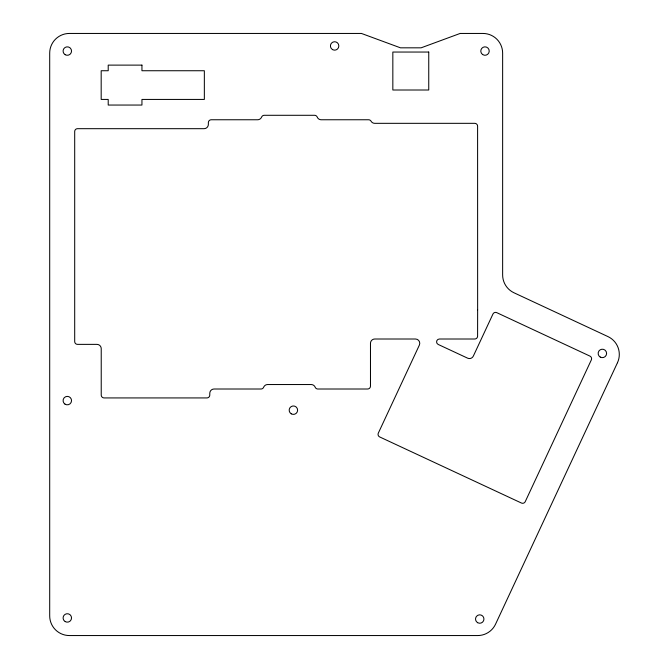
<?xml version="1.0" encoding="UTF-8"?>
<svg xmlns="http://www.w3.org/2000/svg" width="669" height="669" viewBox="0 0 669 669"><rect width="100%" height="100%" fill="white"/><g stroke="black" fill="none" stroke-linecap="round" stroke-linejoin="round"><path stroke-width="1" d="M477.641 309.839L477.599 336.156A2.86 2.86 0 0 1 474.747 339.007L439.433 339.007A2.86 2.86 0 0 0 438.22 344.46L467.639 358.174A4.282 4.282 0 0 0 473.334 356.1L492.953 314.029A2.86 2.86 0 0 1 496.749 312.649L589.958 356.109A2.86 2.86 0 0 1 591.337 359.905L525.24 501.658A2.86 2.86 0 0 1 521.444 503.038L379.691 436.941A2.86 2.86 0 0 1 378.311 433.144L419.363 345.104A4.282 4.282 0 0 0 415.474 339.007L374.757 339.007A4.282 4.282 0 0 0 370.475 343.297L370.475 386.147A2.86 2.86 0 0 1 367.616 389.007L317.817 389.007A2.86 2.86 0 0 1 315.174 387.217A4.282 4.282 0 0 0 311.202 384.541L267.633 384.541A4.282 4.282 0 0 0 263.661 387.217A2.86 2.86 0 0 1 261.01 389.007L214.072 389.007A4.282 4.282 0 0 0 209.782 393.288L209.782 395.078A2.86 2.86 0 0 1 206.93 397.93L104.088 397.93A2.86 2.86 0 0 1 101.228 395.078L101.228 348.649A4.282 4.282 0 0 0 96.946 344.368L77.512 344.368A2.81 2.81 0 0 1 74.694 341.558L74.694 131.5A2.81 2.81 0 0 1 77.512 128.682L204.07 128.682A4.282 4.282 0 0 0 208.36 124.401L208.36 122.611A2.86 2.86 0 0 1 211.212 119.759L257.632 119.759A4.282 4.282 0 0 0 261.604 117.083A2.86 2.86 0 0 1 264.255 115.294L314.572 115.294A2.86 2.86 0 0 1 317.223 117.083A4.282 4.282 0 0 0 321.195 119.759L368.577 119.759A2.86 2.86 0 0 1 371.052 121.189A4.282 4.282 0 0 0 374.757 123.33L474.747 123.33A2.86 2.86 0 0 1 477.599 126.19L477.641 309.839M617.462 362.74L495.545 624.185A19.685 19.685 0 0 1 477.708 635.55L69.384 635.55A19.685 19.685 0 0 1 49.698 615.865L49.698 53.135A19.685 19.685 0 0 1 69.384 33.45L361.444 33.45L400.463 47.825L421.11 47.825L460.138 33.45L482.951 33.45A19.685 19.685 0 0 1 502.636 53.135L502.636 274.942A19.685 19.685 0 0 0 514.001 292.788L607.937 336.582A19.685 19.685 0 0 1 617.462 362.74M428.745 52.048L392.837 52.048L392.837 90.006L428.745 90.006L428.745 52.048M141.945 65.119L108.211 65.119L108.211 70.738L101.178 70.738L101.178 99.43L108.211 99.43L108.211 105.05L141.945 105.05L141.945 99.43L204.346 99.43L204.346 70.738L141.945 70.738L141.945 65.119M332.518 49.598A4.215 4.215 0 0 0 338.84 45.952A4.215 4.215 0 0 0 332.518 42.298A4.215 4.215 0 0 0 332.518 49.598M482.658 54.565A4.215 4.215 0 0 0 489.215 51.337A4.215 4.215 0 0 0 483.135 47.282A4.215 4.215 0 0 0 482.658 54.565M600.26 357.079A4.215 4.215 0 0 0 606.591 353.424A4.215 4.215 0 0 0 600.26 349.77A4.215 4.215 0 0 0 600.26 357.079M291.283 413.835A4.215 4.215 0 0 0 297.613 410.181A4.215 4.215 0 0 0 291.283 406.526A4.215 4.215 0 0 0 291.283 413.835M64.968 404.109A4.215 4.215 0 0 0 71.524 400.882A4.215 4.215 0 0 0 65.445 396.817A4.215 4.215 0 0 0 64.968 404.109M65.202 54.716A4.215 4.215 0 0 0 71.533 51.061A4.215 4.215 0 0 0 65.202 47.407A4.215 4.215 0 0 0 65.202 54.716M65.202 621.593A4.215 4.215 0 0 0 71.533 617.939A4.215 4.215 0 0 0 65.202 614.284A4.215 4.215 0 0 0 65.202 621.593M477.624 622.688A4.215 4.215 0 0 0 483.946 619.042A4.215 4.215 0 0 0 477.624 615.388A4.215 4.215 0 0 0 477.624 622.688"/></g></svg>
